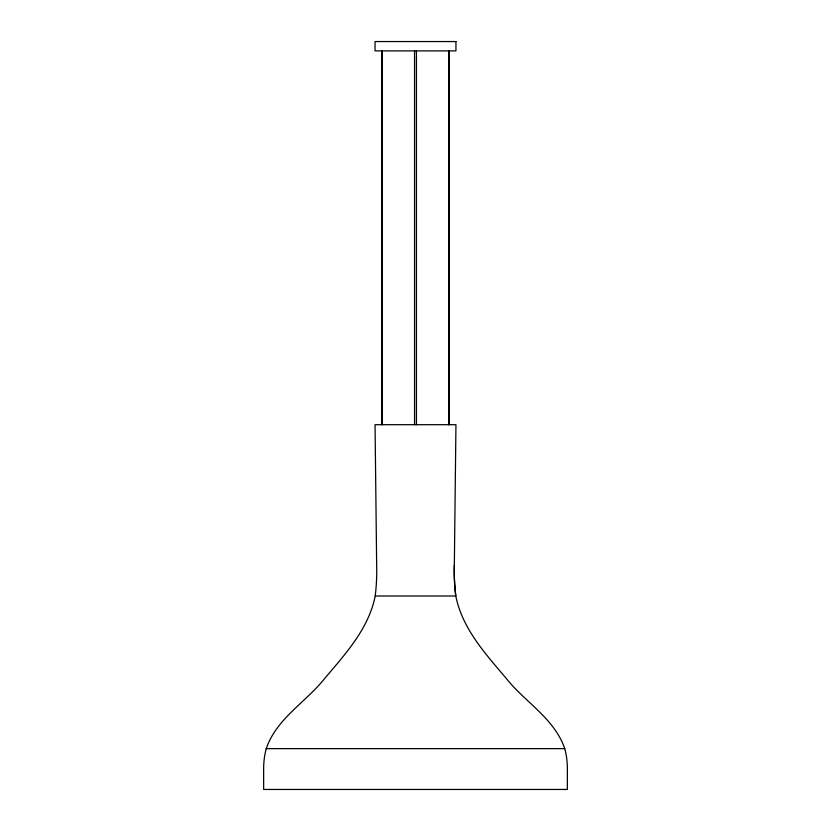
<?xml version="1.0" encoding="UTF-8"?>
<svg xmlns="http://www.w3.org/2000/svg" width="831" height="831" viewBox="0 0 831 831"><rect width="100%" height="100%" fill="white"/><g stroke="black" fill="none" stroke-linecap="round" stroke-linejoin="round"><path stroke-width="1.25" d="M454.339 565.444L455.949 424.693L375.051 424.693L376.661 565.444A143.503 101.465 -90 0 1 375.197 596.004C368.777 628.485 345.654 653.706 324.963 678.148C306.026 702.133 276.557 718.472 266.242 748.627L564.758 748.627C554.443 718.472 524.974 702.133 506.037 678.148C485.346 653.706 462.223 628.485 455.804 596.004A143.503 101.465 90 0 1 454.339 565.444A143.503 101.465 -90 0 0 455.804 596.004L375.197 596.004M449.228 50.899L449.228 424.693M448.657 50.899L448.657 424.693M416.424 50.899L416.424 424.693M414.555 50.899L414.555 424.693M382.343 50.899L382.343 424.693M381.772 50.899L381.772 424.693M564.748 748.627A56.103 39.67 -90 0 1 567.376 768.405L567.355 789.45L263.645 789.45L263.645 768.405A56.103 39.67 -90 0 1 266.252 748.627M455.949 41.55L375.051 41.55L375.051 50.899L455.949 50.899L455.949 41.55"/></g></svg>
